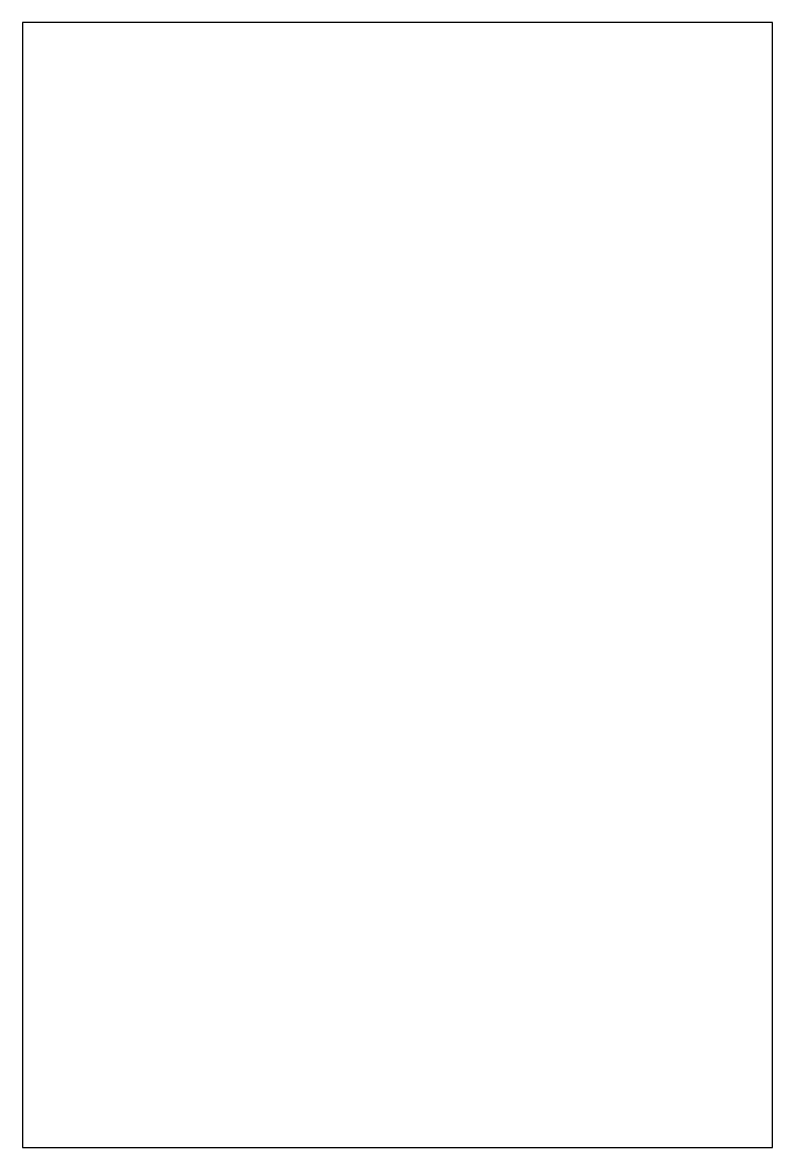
# Model space of a CAD drawing. Header units: inches. Extents: x -0.25 to 0.25, y 0 to 0.75.
import ezdxf

# ---------------------------------------------------------------- set-up
doc = ezdxf.new("R2010")
doc.units = ezdxf.units.IN
doc.header["$MEASUREMENT"] = 0

msp = doc.modelspace()

# ---------------------------------------------------------------- linework, layer by layer
for p, q in [((0.25, 0.75), (-0.25, 0.75)), ((-0.25, 0.75), (-0.25, 0)), ((0.25, 0), (0.25, 0.75)), ((-0.25, 0), (0.25, 0))]:
    msp.add_line(p, q)

doc.saveas('drawing.dxf')
